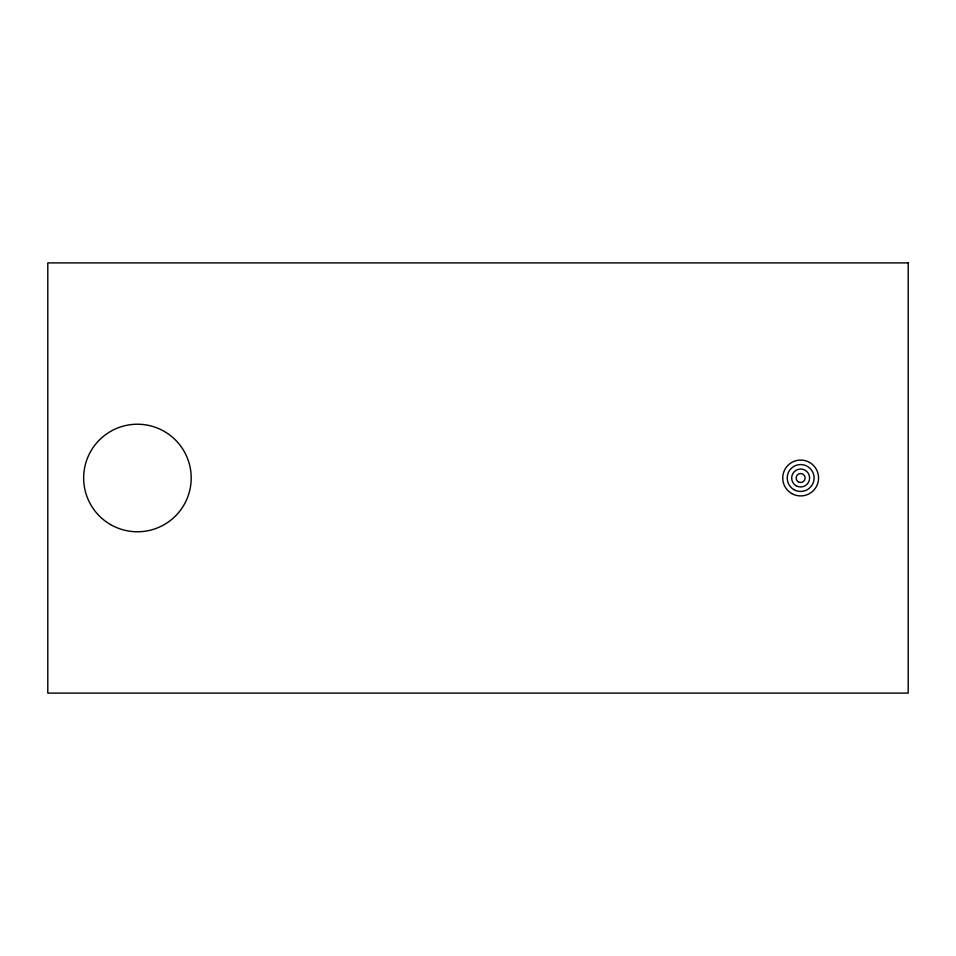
<?xml version="1.0" encoding="UTF-8"?>
<svg xmlns="http://www.w3.org/2000/svg" width="956" height="956" viewBox="0 0 956 956"><rect width="100%" height="100%" fill="white"/><g stroke="black" fill="none" stroke-linecap="round" stroke-linejoin="round"><path stroke-width="1.43" d="M908.2 262.9L47.8 262.9L47.8 693.1L908.2 693.1L908.2 262.9M110.538 524.569A53.775 53.775 0 0 0 191.2 478A53.775 53.775 0 0 0 110.538 431.431A53.775 53.775 0 0 0 110.538 524.569M791.688 493.523A17.925 17.925 0 0 0 818.575 478A17.925 17.925 0 0 0 791.688 462.477A17.925 17.925 0 0 0 791.688 493.523M793.934 489.639A13.444 13.444 0 0 0 814.094 478A13.444 13.444 0 0 0 793.934 466.361A13.444 13.444 0 0 0 793.934 489.639M796.169 485.768A8.963 8.963 0 0 0 809.613 478A8.963 8.963 0 0 0 796.169 470.233A8.963 8.963 0 0 0 796.169 485.768M798.403 481.884A4.481 4.481 0 0 0 805.131 478A4.481 4.481 0 0 0 798.403 474.116A4.481 4.481 0 0 0 798.403 481.884"/></g></svg>
